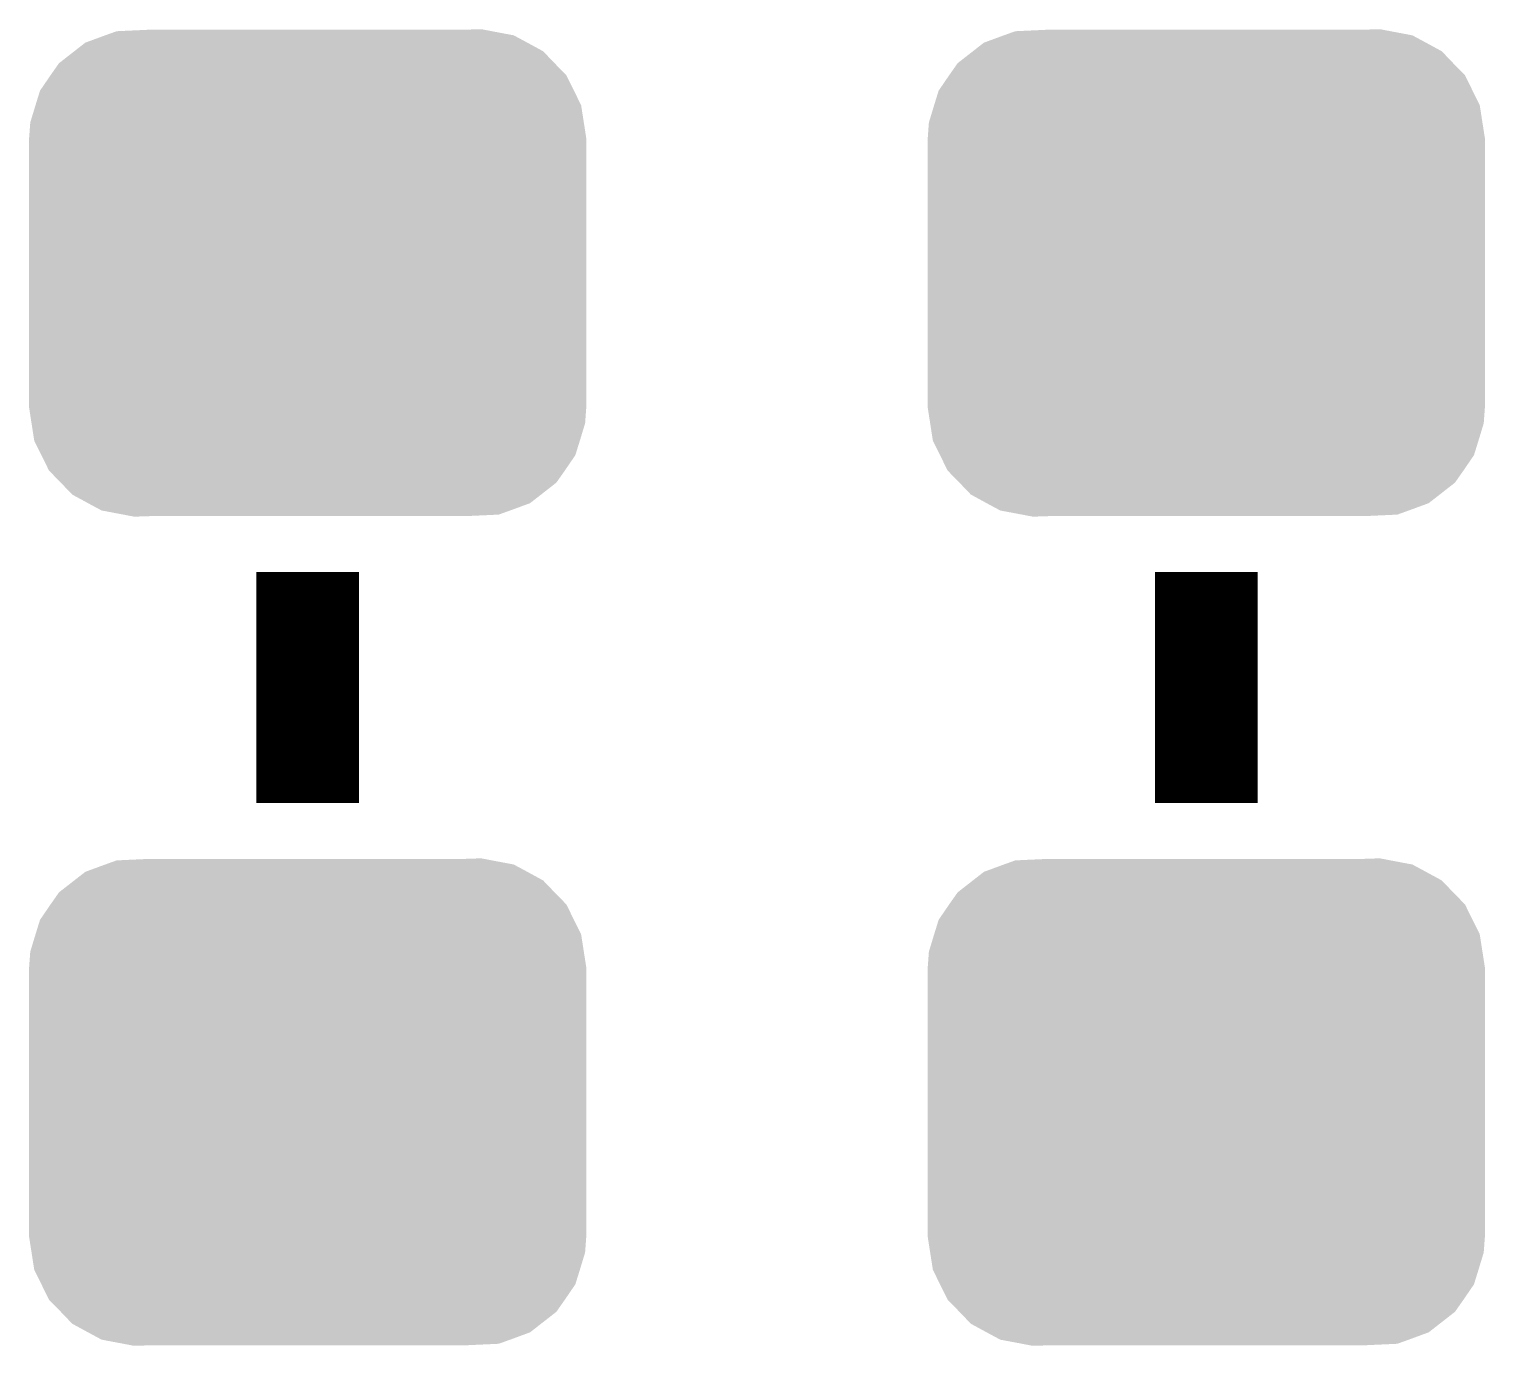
# Model space of a CAD drawing. Extents: x -0.05 to 0.95, y -0.15 to 2.1.
# Drawn here: x 0.5483 to 0.6617, y 0.7787 to 0.8813 of the extents above; entities that cross this region are included whole.
import ezdxf

# ---------------------------------------------------------------- set-up
doc = ezdxf.new("R2010")
doc.units = 0
doc.layers.get('0').update_dxf_attribs({"linetype": 'CONTINUOUS'})
doc.layers.add('BOOST_CLICK_V100A_GTO', color=14, linetype='CONTINUOUS')
doc.layers.add('BOOST_CLICK_V100A_GTS', color=12, linetype='CONTINUOUS')

# ---------------------------------------------------------------- blocks, each defined once
blk = doc.blocks.new('CUSTOM_81')
for points in [[(-0.01732, 0.01794), (-0.01577, 0.01851), (0.01711, 0.01794), (0.01605, 0.01851)], [(-0.01577, 0.01851), (-0.01488, 0.01883), (0.01605, 0.01851), (0.01435, 0.01883)], [(-0.01488, 0.01883), (-0.01228, 0.01895), (0.01435, 0.01883), (0.01373, 0.01895)], [(0.01228, 0.01895), (0.0135, 0.01899), (0.01373, 0.01895), (0.0135, 0.01899)], [(-0.01937, 0.01634), (-0.01818, 0.01727), (0.01923, 0.01634), (0.01834, 0.01727)], [(-0.01818, 0.01727), (-0.01732, 0.01794), (0.01834, 0.01727), (0.01711, 0.01794)], [(-0.02003, 0.0154), (-0.01937, 0.01634), (0.02015, 0.0154), (0.01923, 0.01634)], [(-0.02085, 0.0142), (-0.02003, 0.0154), (0.02074, 0.0142), (0.02015, 0.0154)], [(-0.0212, 0.01307), (-0.02085, 0.0142), (0.0213, 0.01307), (0.02074, 0.0142)], [(-0.02161, 0.01172), (-0.0212, 0.01307), (0.02151, 0.01172), (0.0213, 0.01307)], [(-0.0217, 0.0105), (-0.02161, 0.01172), (0.0217, 0.0105), (0.02151, 0.01172)], [(-0.0217, 0.01045), (-0.0217, 0.0105), (0.0217, 0.01045), (0.0217, 0.0105)], [(-0.0217, -0.01045), (-0.0217, 0.01045), (0.0217, -0.01045), (0.0217, 0.01045)], [(-0.0217, -0.0105), (-0.0217, -0.01045), (0.0217, -0.0105), (0.0217, -0.01045)], [(-0.02151, -0.01172), (-0.0217, -0.0105), (0.02161, -0.01172), (0.0217, -0.0105)], [(-0.0213, -0.01307), (-0.02151, -0.01172), (0.0212, -0.01307), (0.02161, -0.01172)], [(-0.02074, -0.0142), (-0.0213, -0.01307), (0.02085, -0.0142), (0.0212, -0.01307)], [(-0.02015, -0.0154), (-0.02074, -0.0142), (0.02003, -0.0154), (0.02085, -0.0142)], [(-0.01923, -0.01634), (-0.02015, -0.0154), (0.01937, -0.01634), (0.02003, -0.0154)], [(-0.01834, -0.01727), (-0.01923, -0.01634), (0.01818, -0.01727), (0.01937, -0.01634)], [(-0.01711, -0.01794), (-0.01834, -0.01727), (0.01732, -0.01794), (0.01818, -0.01727)], [(-0.01605, -0.01851), (-0.01711, -0.01794), (0.01577, -0.01851), (0.01732, -0.01794)], [(-0.01435, -0.01883), (-0.01605, -0.01851), (0.01488, -0.01883), (0.01577, -0.01851)], [(-0.01373, -0.01895), (-0.01435, -0.01883), (0.01228, -0.01895), (0.01488, -0.01883)], [(-0.0135, -0.01899), (-0.01373, -0.01895), (-0.0135, -0.01899), (-0.01228, -0.01895)]]:
    blk.add_solid(points)

msp = doc.modelspace()

# ---------------------------------------------------------------- linework, layer by layer
at = {"layer": 'BOOST_CLICK_V100A_GTO', "const_width": 0.008}
for points in [[(0.57, 0.821), (0.57, 0.839)], [(0.64, 0.821), (0.64, 0.839)]]:
    msp.add_lwpolyline(points, dxfattribs=at)

# ---------------------------------------------------------------- block references
at = {"layer": 'BOOST_CLICK_V100A_GTS'}
for p in [(0.57, 0.8623), (0.64, 0.8623), (0.57, 0.7977), (0.64, 0.7977)]:
    msp.add_blockref('CUSTOM_81', p, dxfattribs=at)

doc.saveas('drawing.dxf')
